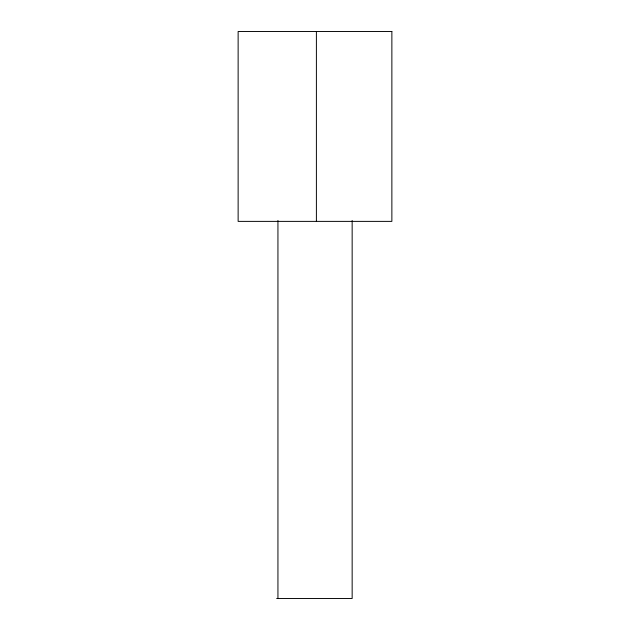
<?xml version="1.0" encoding="UTF-8"?>
<svg xmlns="http://www.w3.org/2000/svg" width="630" height="630" viewBox="0 0 630 630"><rect width="100%" height="100%" fill="white"/><g stroke="black" fill="none" stroke-linecap="round" stroke-linejoin="round"><path stroke-width="0.94" d="M276.657 598.5L352.154 598.5L352.154 220.5M316.394 31.5L316.394 221.382M277.94 220.5L277.94 598.5M391.868 31.5L238.132 31.5L238.132 221.382L391.868 221.382L391.868 31.5"/></g></svg>
